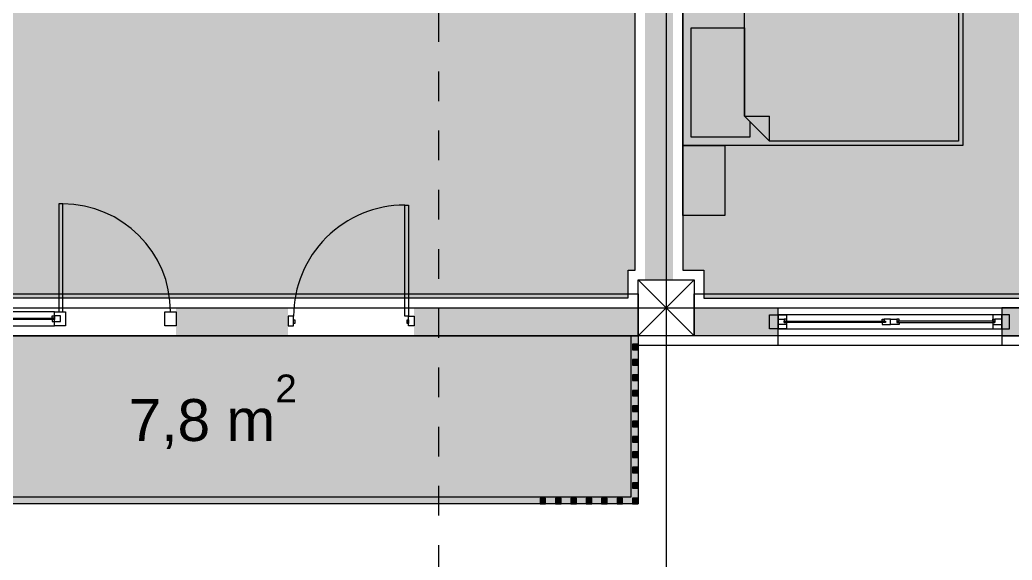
# Model space of a CAD drawing. Header units: metres. Extents: x 476297 to 476657, y 4620828 to 4621206.
# Drawn here: x 476400.04 to 476407.13, y 4621024.79 to 4621028.65 of the extents above; entities that cross this region are included whole.
import ezdxf

# ---------------------------------------------------------------- set-up
doc = ezdxf.new("R2010")
doc.units = ezdxf.units.M
doc.header["$MEASUREMENT"] = 0
doc.linetypes.add('Dashed', pattern=[0.423333, 0.211667, -0.211667])
for name, color, linetype in [('2D Drafting - General_Pen_No__1', 7, 'Continuous'), ('2D Drafting - General_Pen_No__250_Pen_No__7', 7, 'Continuous'), ('2D Drafting - General_Pen_No__7_Pen_No__7', 7, 'Continuous'), ('Doors_Pen_No__7_Pen_No__7', 7, 'Continuous'), ('G-Anno-Nplt', 7, 'Continuous'), ('kar-panjara_Pen_No__7_Pen_No__7', 7, 'Continuous'), ('New2D Drafting - General_Pen_No__30_Pen_No__9_Pen_No__9', 7, 'Continuous'), ('NewDoors_Pen_No__7_Pen_No__7', 7, 'Continuous'), ('NewR03_Nakveti', 7, 'Continuous'), ('Newreg_nak', 7, 'Continuous'), ('Newshenobebi', 7, 'Continuous'), ('zoma', 7, 'Continuous'), ('zoma_Pen_No__5', 7, 'Continuous')]:
    doc.layers.add(name, color=color, linetype=linetype)
doc.styles.add('GENERATED_STYLE_1', font='arial.ttf')
doc.styles.add('GENERATED_STYLE_2', font='arial.ttf')
doc.dimstyles.new('GENERATED_STYLE__1', dxfattribs={"dimtxt": 0.2, "dimasz": 0.064421, "dimexe": 0.18, "dimexo": 0.003, "dimgap": 0.09, "dimtad": 1, "dimtih": 1, "dimtoh": 1, "dimzin": 0, "dimdsep": 46, "dimtxsty": 'GENERATED_STYLE_2', "dimblk": 'ARROWHEAD_2', "dimblk1": 'ARROWHEAD_2', "dimblk2": 'ARROWHEAD_2', "dimcen": 0.09, "dimclrd": 142, "dimclre": 142, "dimclrt": 142, "dimadec": 0, "dimazin": 0, "dimtfac": 1, "dimtdec": 4, "dimtmove": 0, "dimatfit": 3, "dimfxl": 1, "dimtolj": 1, "dimtzin": 0, "dimarcsym": 0})
doc.dimstyles.new('GENERATED_STYLE__8', dxfattribs={"dimtxt": 0.15, "dimasz": 0.064421, "dimexe": 0.18, "dimexo": 0.003, "dimgap": 0.09, "dimtad": 1, "dimtih": 1, "dimtoh": 1, "dimzin": 0, "dimdsep": 46, "dimtxsty": 'GENERATED_STYLE_2', "dimblk": 'ARROWHEAD_2', "dimblk1": 'ARROWHEAD_2', "dimblk2": 'ARROWHEAD_2', "dimcen": 0.09, "dimclrd": 142, "dimclre": 142, "dimclrt": 142, "dimadec": 0, "dimazin": 0, "dimtfac": 1, "dimtdec": 4, "dimtmove": 0, "dimatfit": 3, "dimfxl": 1, "dimtolj": 1, "dimtzin": 0, "dimarcsym": 0})

# ---------------------------------------------------------------- blocks, each defined once
blk = doc.blocks.new('Bed Layout 23')
at = {"layer": 'NewR03_Nakveti', "color": 7, "linetype": 'Continuous', "lineweight": 0}
for p, q in [((-0.9, 0), (-1.4, 0)), ((-1.4, 0), (-1.4, -0.3)), ((-0.9, -0.3), (-0.9, 0)), ((0.9, 0), (-0.9, 0)), ((-0.9, 0), (-0.9, -2)), ((1.4, 0), (0.9, 0)), ((0.9, 0), (0.9, -0.3)), ((0.9, -2), (0.9, 0)), ((1.4, -0.3), (1.4, 0)), ((-1.4, -0.3), (-0.9, -0.3)), ((0.9, -0.3), (1.4, -0.3)), ((-0.69, -0.44), (-0.87, -0.62)), ((0, -0.44), (-0.69, -0.44)), ((-0.69, -0.44), (-0.69, -0.62)), ((0.69, -0.44), (0, -0.44)), ((0.87, -0.62), (0.69, -0.44)), ((0.69, -0.44), (0.69, -0.62)), ((-0.87, -0.62), (-0.87, -1.97)), ((-0.87, -0.62), (-0.69, -0.62)), ((0.87, -0.62), (0.69, -0.62)), ((0.87, -1.97), (0.87, -0.62)), ((-0.87, -1.97), (0, -1.97)), ((0, -1.97), (0.87, -1.97)), ((-0.9, -2), (0.9, -2))]:
    blk.add_line(p, q, dxfattribs=at)
at = {"layer": 'NewR03_Nakveti', "color": 7, "linetype": 'Continuous', "lineweight": 0, "flags": 128}
for points in [[(-0.06, -0.44), (-0.06, -0.06), (-0.84, -0.06), (-0.84, -0.48), (-0.73, -0.48), (-0.69, -0.44)], [(0.69, -0.44), (0.73, -0.48), (0.84, -0.48), (0.84, -0.06), (0.06, -0.06), (0.06, -0.44)]]:
    blk.add_lwpolyline(points, close=True, dxfattribs=at)
blk = doc.blocks.new('*D251', base_point=(476844.5271, 4621385.791))
at = {"layer": 'zoma', "color": 142, "linetype": 'Continuous', "lineweight": 0, "transparency": 16777216}
for p, q in [((476390.6803, 4621023.5571), (476390.6314, 4621023.4724)), ((476390.6558, 4621023.4512), (476390.6558, 4621023.5783)), ((476432.4314, 4621023.4724), (476432.4803, 4621023.5571)), ((476432.4558, 4621023.4512), (476432.4558, 4621023.5783)), ((476390.6144, 4621023.5148), (476390.6558, 4621023.5148)), ((476390.6558, 4621023.5148), (476432.4558, 4621023.5148)), ((476432.4558, 4621023.5148), (476432.4973, 4621023.5148))]:
    blk.add_line(p, q, dxfattribs=at)
at = {"layer": 'zoma', "color": 142, "lineweight": 0, "transparency": 16777216, "insert": (476411.2139, 4621023.5548), "char_height": 0.2, "attachment_point": 7, "style": 'GENERATED_STYLE_2'}
blk.add_mtext('\\A1;{\\pql;\\fArial CYR|b0|i0|c204|p34;41,80}', dxfattribs=at)
blk = doc.blocks.new('ARROWHEAD_2')
at = {"color": 0, "linetype": 'Continuous', "lineweight": 0}
for p, q in [((0, 0), (-1, 0)), ((-0.38, -0.66), (0.38, 0.66))]:
    blk.add_line(p, q, dxfattribs=at)
blk = doc.blocks.new('*D861', base_point=(476844.5271, 4621385.791))
at = {"layer": 'zoma', "color": 142, "linetype": 'Continuous', "lineweight": 0, "transparency": 16777216}
for p, q in [((476401.7799, 4621078.3744), (476401.7309, 4621078.2897)), ((476401.7554, 4621078.2685), (476401.7554, 4621078.3956)), ((476403.1799, 4621078.3744), (476403.1309, 4621078.2897)), ((476403.1554, 4621078.2685), (476403.1554, 4621078.3956)), ((476401.7139, 4621078.332), (476401.7554, 4621078.332)), ((476401.7554, 4621078.332), (476403.1554, 4621078.332))]:
    blk.add_line(p, q, dxfattribs=at)
at = {"layer": 'zoma', "color": 142, "lineweight": 0, "transparency": 16777216, "char_height": 0.15, "attachment_point": 7, "style": 'GENERATED_STYLE_2'}
for s, insert in [('\\A1;{\\pql;\\fArial CYR|b0|i0|c204|p34;0,10}', (476403.0058, 4621078.572)), ('\\A1;{\\pql;\\fArial CYR|b0|i0|c204|p34;1,40}', (476402.2559, 4621078.362))]:
    blk.add_mtext(s, dxfattribs=dict(at, insert=insert))
blk = doc.blocks.new('*D862', base_point=(476844.5271, 4621385.791))
at = {"layer": 'zoma', "color": 142, "linetype": 'Continuous', "lineweight": 0, "transparency": 16777216}
for p, q in [((476403.1799, 4621078.3744), (476403.1309, 4621078.2897)), ((476403.1554, 4621078.2685), (476403.1554, 4621078.3956)), ((476403.2797, 4621078.3744), (476403.2307, 4621078.2897)), ((476403.2552, 4621078.2685), (476403.2552, 4621078.3956)), ((476403.1554, 4621078.332), (476403.2552, 4621078.332))]:
    blk.add_line(p, q, dxfattribs=at)
blk = doc.blocks.new('*D863', base_point=(476844.5271, 4621385.791))
at = {"layer": 'zoma', "color": 142, "linetype": 'Continuous', "lineweight": 0, "transparency": 16777216}
for p, q in [((476403.2797, 4621078.3744), (476403.2307, 4621078.2897)), ((476403.2552, 4621078.2685), (476403.2552, 4621078.3956)), ((476404.6309, 4621078.2897), (476404.6799, 4621078.3744)), ((476404.6554, 4621078.2685), (476404.6554, 4621078.3956)), ((476403.2552, 4621078.332), (476404.6554, 4621078.332)), ((476404.6554, 4621078.332), (476404.6968, 4621078.332))]:
    blk.add_line(p, q, dxfattribs=at)
at = {"layer": 'zoma', "color": 142, "lineweight": 0, "transparency": 16777216, "insert": (476403.7558, 4621078.362), "char_height": 0.15, "attachment_point": 7, "style": 'GENERATED_STYLE_2'}
blk.add_mtext('\\A1;{\\pql;\\fArial CYR|b0|i0|c204|p34;1,40}', dxfattribs=at)
blk = doc.blocks.new('*D867', base_point=(476844.5271, 4621385.791))
at = {"layer": 'zoma', "color": 142, "linetype": 'Continuous', "lineweight": 0, "transparency": 16777216}
for p, q in [((476401.7554, 4621115.9964), (476401.7554, 4621116.1236)), ((476403.1554, 4621115.9964), (476403.1554, 4621116.1236)), ((476401.7139, 4621116.06), (476401.7554, 4621116.06)), ((476401.7799, 4621116.1024), (476401.7309, 4621116.0176)), ((476401.7554, 4621116.06), (476403.1554, 4621116.06)), ((476403.1799, 4621116.1024), (476403.1309, 4621116.0176))]:
    blk.add_line(p, q, dxfattribs=at)
at = {"layer": 'zoma', "color": 142, "lineweight": 0, "transparency": 16777216, "char_height": 0.15, "attachment_point": 7, "style": 'GENERATED_STYLE_2'}
for s, insert in [('\\A1;{\\pql;\\fArial CYR|b0|i0|c204|p34;0,10}', (476403.0058, 4621116.3)), ('\\A1;{\\pql;\\fArial CYR|b0|i0|c204|p34;1,40}', (476402.2559, 4621116.09))]:
    blk.add_mtext(s, dxfattribs=dict(at, insert=insert))
blk = doc.blocks.new('*D868', base_point=(476844.5271, 4621385.791))
at = {"layer": 'zoma', "color": 142, "linetype": 'Continuous', "lineweight": 0, "transparency": 16777216}
for p, q in [((476403.1554, 4621115.9964), (476403.1554, 4621116.1236)), ((476403.2552, 4621115.9964), (476403.2552, 4621116.1236)), ((476403.1799, 4621116.1024), (476403.1309, 4621116.0176)), ((476403.1554, 4621116.06), (476403.2552, 4621116.06)), ((476403.2797, 4621116.1024), (476403.2307, 4621116.0176))]:
    blk.add_line(p, q, dxfattribs=at)
blk = doc.blocks.new('*D869', base_point=(476844.5271, 4621385.791))
at = {"layer": 'zoma', "color": 142, "linetype": 'Continuous', "lineweight": 0, "transparency": 16777216}
for p, q in [((476403.2552, 4621115.9964), (476403.2552, 4621116.1236)), ((476404.6554, 4621115.9964), (476404.6554, 4621116.1236)), ((476403.2797, 4621116.1024), (476403.2307, 4621116.0176)), ((476403.2552, 4621116.06), (476404.6554, 4621116.06)), ((476404.6309, 4621116.0176), (476404.6799, 4621116.1024)), ((476404.6554, 4621116.06), (476404.6968, 4621116.06))]:
    blk.add_line(p, q, dxfattribs=at)
at = {"layer": 'zoma', "color": 142, "lineweight": 0, "transparency": 16777216, "insert": (476403.7558, 4621116.09), "char_height": 0.15, "attachment_point": 7, "style": 'GENERATED_STYLE_2'}
blk.add_mtext('\\A1;{\\pql;\\fArial CYR|b0|i0|c204|p34;1,40}', dxfattribs=at)

msp = doc.modelspace()

# ---------------------------------------------------------------- hatches: boundary and pattern name
at = {"layer": '2D Drafting - General_Pen_No__250_Pen_No__7', "linetype": 'Continuous', "lineweight": 0}
for points in [[(476404.7054, 4621026.7926), (476404.7054, 4621033.0426), (476404.5054, 4621033.0426), (476404.5054, 4621026.7926)], [(476401.1558, 4621026.5926), (476401.1558, 4621026.3926), (476401.9558, 4621026.3926), (476401.9558, 4621026.5926)], [(476402.8558, 4621026.3926), (476404.4558, 4621026.3926), (476404.4558, 4621026.5926), (476402.8558, 4621026.5926)], [(476405.4558, 4621026.5926), (476405.4558, 4621026.3926), (476404.8558, 4621026.3926), (476404.8558, 4621026.5926)], [(476407.0558, 4621026.5926), (476407.0558, 4621026.3926), (476408.0558, 4621026.3926), (476408.0558, 4621026.5926)]]:
    msp.add_hatch(color=7, dxfattribs=at).paths.add_polyline_path(points)
at = {"layer": 'G-Anno-Nplt', "linetype": 'Continuous', "lineweight": 0}
for color, points in [(167, [(476404.4354, 4621032.9726), (476402.0355, 4621032.9726), (476402.0355, 4621035.0726), (476400.8855, 4621035.0726), (476400.8855, 4621035.1426), (476398.596, 4621035.1426), (476398.596, 4621034.7426), (476397.8558, 4621034.7426), (476397.8558, 4621033.6926), (476397.9558, 4621033.6926), (476397.9558, 4621033.447), (476398.0258, 4621033.447), (476398.0258, 4621033.2226), (476397.9258, 4621033.2226), (476397.9258, 4621026.8626), (476398.0258, 4621026.8626), (476398.0258, 4621026.6635), (476404.3858, 4621026.6635), (476404.3858, 4621026.8626), (476404.4354, 4621026.8626)]), (167, [(476404.7052, 4621032.7524), (476404.7052, 4621030.8362), (476404.7754, 4621030.8362), (476404.7754, 4621026.8626), (476404.9258, 4621026.8626), (476404.9258, 4621026.6627), (476407.7858, 4621026.6627), (476407.7858, 4621028.2626), (476411.3858, 4621028.2626), (476411.3858, 4621033.2226), (476411.2858, 4621033.2226), (476411.2858, 4621033.7626), (476411.3858, 4621033.7626), (476411.3858, 4621034.6324), (476410.9858, 4621034.6324), (476410.9858, 4621035.0726), (476404.7754, 4621035.0726), (476404.7754, 4621033.8626), (476404.8758, 4621033.8626), (476404.8758, 4621033.4746), (476405.1058, 4621033.4746), (476405.1058, 4621032.7524), (476404.7754, 4621032.7524)]), (46, [(476404.4558, 4621026.3926), (476404.4558, 4621025.1926), (476397.9558, 4621025.1926), (476397.9558, 4621026.3926)])]:
    msp.add_hatch(color=color, dxfattribs=at).paths.add_polyline_path(points)
at = {"layer": 'New2D Drafting - General_Pen_No__30_Pen_No__9_Pen_No__9', "linetype": 'Continuous', "lineweight": 0}
for points in [[(476404.4558, 4621026.3326), (476404.4158, 4621026.3326), (476404.4158, 4621026.2926), (476404.4558, 4621026.2926)], [(476404.4558, 4621026.2226), (476404.4158, 4621026.2226), (476404.4158, 4621026.1826), (476404.4558, 4621026.1826)], [(476404.4558, 4621026.1126), (476404.4158, 4621026.1126), (476404.4158, 4621026.0726), (476404.4558, 4621026.0726)], [(476404.4558, 4621026.0026), (476404.4158, 4621026.0026), (476404.4158, 4621025.9626), (476404.4558, 4621025.9626)], [(476404.4558, 4621025.8926), (476404.4158, 4621025.8926), (476404.4158, 4621025.8526), (476404.4558, 4621025.8526)], [(476404.4558, 4621025.7826), (476404.4158, 4621025.7826), (476404.4158, 4621025.7426), (476404.4558, 4621025.7426)], [(476404.4558, 4621025.6726), (476404.4158, 4621025.6726), (476404.4158, 4621025.6326), (476404.4558, 4621025.6326)], [(476404.4558, 4621025.5626), (476404.4158, 4621025.5626), (476404.4158, 4621025.5226), (476404.4558, 4621025.5226)], [(476404.4558, 4621025.4526), (476404.4158, 4621025.4526), (476404.4158, 4621025.4126), (476404.4558, 4621025.4126)], [(476404.4558, 4621025.3426), (476404.4158, 4621025.3426), (476404.4158, 4621025.3026), (476404.4558, 4621025.3026)], [(476403.7958, 4621025.1926), (476403.7958, 4621025.2326), (476403.7558, 4621025.2326), (476403.7558, 4621025.1926)], [(476403.9058, 4621025.1926), (476403.9058, 4621025.2326), (476403.8658, 4621025.2326), (476403.8658, 4621025.1926)], [(476404.0158, 4621025.1926), (476404.0158, 4621025.2326), (476403.9758, 4621025.2326), (476403.9758, 4621025.1926)], [(476404.1258, 4621025.1926), (476404.1258, 4621025.2326), (476404.0858, 4621025.2326), (476404.0858, 4621025.1926)], [(476404.2358, 4621025.1926), (476404.2358, 4621025.2326), (476404.1958, 4621025.2326), (476404.1958, 4621025.1926)], [(476404.3458, 4621025.1926), (476404.3458, 4621025.2326), (476404.3058, 4621025.2326), (476404.3058, 4621025.1926)], [(476404.4558, 4621025.1926), (476404.4558, 4621025.2326), (476404.4158, 4621025.2326), (476404.4158, 4621025.1926)]]:
    msp.add_hatch(color=255, dxfattribs=at).paths.add_polyline_path(points)

# ---------------------------------------------------------------- linework, layer by layer
at = {"layer": '2D Drafting - General_Pen_No__1', "color": 7, "linetype": 'Continuous', "lineweight": 0}
for p, q in [((476404.4558, 4621026.3926), (476404.8558, 4621026.7926)), ((476404.8558, 4621026.3926), (476404.4558, 4621026.7926))]:
    msp.add_line(p, q, dxfattribs=at)
at = {"layer": '2D Drafting - General_Pen_No__1', "color": 7, "linetype": 'Continuous', "lineweight": 0, "flags": 128}
for points in [[(476404.8558, 4621026.3926), (476404.4558, 4621026.3926), (476404.4558, 4621026.7926), (476404.8558, 4621026.7926)], [(476404.4558, 4621026.3926), (476397.9558, 4621026.3926), (476397.9558, 4621026.6926), (476404.4558, 4621026.6926)], [(476411.3558, 4621026.3926), (476404.8558, 4621026.3926), (476404.8558, 4621026.6926), (476411.3558, 4621026.6926)]]:
    msp.add_lwpolyline(points, close=True, dxfattribs=at)
at = {"layer": '2D Drafting - General_Pen_No__250_Pen_No__7', "color": 7, "linetype": 'Continuous', "lineweight": 0, "flags": 128}
msp.add_lwpolyline([(476407.0558, 4621026.5926), (476407.0558, 4621026.3926), (476408.0558, 4621026.3926), (476408.0558, 4621026.5926)], close=True, dxfattribs=at)
at = {"layer": '2D Drafting - General_Pen_No__7_Pen_No__7', "color": 7, "linetype": 'Continuous', "lineweight": 0, "flags": 128}
msp.add_lwpolyline([(476399.6358, 4621026.4649), (476400.2858, 4621026.4649), (476400.2858, 4621026.5649), (476399.6358, 4621026.5648)], close=True, dxfattribs=at)
at = {"layer": '2D Drafting - General_Pen_No__7_Pen_No__7', "color": 7, "linetype": 'Continuous', "lineweight": 0}
for centre, radius, start, end in [((476400.3455, 4621026.5649), 0.7703, 0.00572, 90.00254), ((476402.7897, 4621026.5327), 0.7943, 89.99852, 180.0002)]:
    msp.add_arc(centre, radius, start, end, dxfattribs=at)
at = {"layer": 'Doors_Pen_No__7_Pen_No__7', "color": 7, "linetype": 'Continuous', "lineweight": 0, "flags": 128}
for points in [[(476400.3188, 4621026.5649), (476400.3455, 4621026.5649), (476400.3455, 4621027.3352), (476400.3188, 4621027.3352)], [(476402.8163, 4621026.5327), (476402.7897, 4621026.5327), (476402.7897, 4621027.327), (476402.8163, 4621027.327)], [(476401.9558, 4621026.465), (476401.9953, 4621026.465), (476401.9953, 4621026.5327), (476401.9558, 4621026.5327)], [(476402.8558, 4621026.465), (476402.8163, 4621026.465), (476402.8163, 4621026.5327), (476402.8558, 4621026.5327)], [(476402.0042, 4621026.4794), (476401.9953, 4621026.4794), (476401.9953, 4621026.5061), (476402.0042, 4621026.5061)], [(476402.8163, 4621026.4794), (476402.8074, 4621026.4794), (476402.8074, 4621026.5061), (476402.8163, 4621026.5061)]]:
    msp.add_lwpolyline(points, close=True, dxfattribs=at)
at = {"layer": 'G-Anno-Nplt', "color": 7, "linetype": 'Continuous', "lineweight": 0, "flags": 128}
for points in [[(476404.4354, 4621032.9726), (476402.0355, 4621032.9726), (476402.0355, 4621035.0726), (476400.8855, 4621035.0726), (476400.8855, 4621035.1426), (476398.596, 4621035.1426), (476398.596, 4621034.7426), (476397.8558, 4621034.7426), (476397.8558, 4621033.6926), (476397.9558, 4621033.6926), (476397.9558, 4621033.447), (476398.0258, 4621033.447), (476398.0258, 4621033.2226), (476397.9258, 4621033.2226), (476397.9258, 4621026.8626), (476398.0258, 4621026.8626), (476398.0258, 4621026.6635), (476404.3858, 4621026.6635), (476404.3858, 4621026.8626), (476404.4354, 4621026.8626)], [(476404.7052, 4621032.7524), (476404.7052, 4621030.8362), (476404.7754, 4621030.8362), (476404.7754, 4621026.8626), (476404.9258, 4621026.8626), (476404.9258, 4621026.6627), (476407.7858, 4621026.6627), (476407.7858, 4621028.2626), (476411.3858, 4621028.2626), (476411.3858, 4621033.2226), (476411.2858, 4621033.2226), (476411.2858, 4621033.7626), (476411.3858, 4621033.7626), (476411.3858, 4621034.6324), (476410.9858, 4621034.6324), (476410.9858, 4621035.0726), (476404.7754, 4621035.0726), (476404.7754, 4621033.8626), (476404.8758, 4621033.8626), (476404.8758, 4621033.4746), (476405.1058, 4621033.4746), (476405.1058, 4621032.7524), (476404.7754, 4621032.7524)], [(476404.4558, 4621026.3926), (476404.4558, 4621025.1926), (476397.9558, 4621025.1926), (476397.9558, 4621026.3926)]]:
    msp.add_lwpolyline(points, close=True, dxfattribs=at)
at = {"layer": 'kar-panjara_Pen_No__7_Pen_No__7', "color": 7, "linetype": 'Continuous', "lineweight": 0, "flags": 128}
for points in [[(476399.6358, 4621026.5198), (476400.2858, 4621026.5199), (476400.2858, 4621026.5099), (476399.6358, 4621026.5098)], [(476400.3308, 4621026.5349), (476400.2858, 4621026.5349), (476400.2858, 4621026.5199), (476400.2858, 4621026.5099), (476400.2708, 4621026.5099), (476400.2708, 4621026.4949), (476400.3308, 4621026.4949)], [(476400.2708, 4621026.5349), (476400.2858, 4621026.5349), (476400.2858, 4621026.5199), (476400.2708, 4621026.5199)], [(476400.3658, 4621026.4649), (476400.2858, 4621026.4649), (476400.2858, 4621026.5649), (476400.3658, 4621026.5649)], [(476401.1558, 4621026.4649), (476401.0758, 4621026.4649), (476401.0758, 4621026.5649), (476401.1558, 4621026.5649)], [(476405.5155, 4621026.4425), (476405.3955, 4621026.4425), (476405.3955, 4621026.5425), (476405.5155, 4621026.5425)], [(476407.0558, 4621026.5425), (476405.4558, 4621026.5425), (476405.4558, 4621026.4425), (476407.0558, 4621026.4426)], [(476405.4558, 4621026.5124), (476405.5008, 4621026.5124), (476405.5008, 4621026.4974), (476405.5008, 4621026.4874), (476405.5155, 4621026.4874), (476405.5155, 4621026.4724), (476405.4558, 4621026.4724)], [(476405.5155, 4621026.5124), (476405.5008, 4621026.5124), (476405.5008, 4621026.4974), (476405.5155, 4621026.4974)], [(476406.2604, 4621026.5124), (476406.2154, 4621026.5124), (476406.2154, 4621026.4974), (476406.2154, 4621026.4874), (476406.2004, 4621026.4874), (476406.2004, 4621026.4724), (476406.2604, 4621026.4724)], [(476406.2004, 4621026.5124), (476406.2154, 4621026.5124), (476406.2154, 4621026.4974), (476406.2004, 4621026.4974)], [(476406.2604, 4621026.5124), (476406.3054, 4621026.5124), (476406.3054, 4621026.4974), (476406.3054, 4621026.4874), (476406.3204, 4621026.4874), (476406.3204, 4621026.4724), (476406.2604, 4621026.4724)], [(476406.3204, 4621026.5124), (476406.3054, 4621026.5124), (476406.3054, 4621026.4974), (476406.3204, 4621026.4974)], [(476406.9904, 4621026.4425), (476407.1104, 4621026.4425), (476407.1104, 4621026.5425), (476406.9904, 4621026.5425)], [(476407.0558, 4621026.5124), (476407.0054, 4621026.5124), (476407.0054, 4621026.4974), (476407.0054, 4621026.4874), (476406.9904, 4621026.4874), (476406.9904, 4621026.4724), (476407.0558, 4621026.4724)], [(476406.9904, 4621026.5124), (476407.0054, 4621026.5124), (476407.0054, 4621026.4974), (476406.9904, 4621026.4974)], [(476405.5008, 4621026.4974), (476406.2247, 4621026.4974), (476406.2247, 4621026.4874), (476405.5008, 4621026.4874)], [(476407.0054, 4621026.4974), (476406.3054, 4621026.4974), (476406.3054, 4621026.4874), (476407.0054, 4621026.4874)]]:
    msp.add_lwpolyline(points, close=True, dxfattribs=at)
at = {"layer": 'New2D Drafting - General_Pen_No__30_Pen_No__9_Pen_No__9', "color": 7, "linetype": 'Continuous', "lineweight": 0, "flags": 128}
for points in [[(476404.4558, 4621026.3326), (476404.4158, 4621026.3326), (476404.4158, 4621026.2926), (476404.4558, 4621026.2926)], [(476404.4558, 4621026.2226), (476404.4158, 4621026.2226), (476404.4158, 4621026.1826), (476404.4558, 4621026.1826)], [(476404.4558, 4621026.1126), (476404.4158, 4621026.1126), (476404.4158, 4621026.0726), (476404.4558, 4621026.0726)], [(476404.4558, 4621026.0026), (476404.4158, 4621026.0026), (476404.4158, 4621025.9626), (476404.4558, 4621025.9626)], [(476404.4558, 4621025.8926), (476404.4158, 4621025.8926), (476404.4158, 4621025.8526), (476404.4558, 4621025.8526)], [(476404.4558, 4621025.7826), (476404.4158, 4621025.7826), (476404.4158, 4621025.7426), (476404.4558, 4621025.7426)], [(476404.4558, 4621025.6726), (476404.4158, 4621025.6726), (476404.4158, 4621025.6326), (476404.4558, 4621025.6326)], [(476404.4558, 4621025.5626), (476404.4158, 4621025.5626), (476404.4158, 4621025.5226), (476404.4558, 4621025.5226)], [(476404.4558, 4621025.4526), (476404.4158, 4621025.4526), (476404.4158, 4621025.4126), (476404.4558, 4621025.4126)], [(476404.4558, 4621025.3426), (476404.4158, 4621025.3426), (476404.4158, 4621025.3026), (476404.4558, 4621025.3026)], [(476403.7958, 4621025.1926), (476403.7958, 4621025.2326), (476403.7558, 4621025.2326), (476403.7558, 4621025.1926)], [(476403.9058, 4621025.1926), (476403.9058, 4621025.2326), (476403.8658, 4621025.2326), (476403.8658, 4621025.1926)], [(476404.0158, 4621025.1926), (476404.0158, 4621025.2326), (476403.9758, 4621025.2326), (476403.9758, 4621025.1926)], [(476404.1258, 4621025.1926), (476404.1258, 4621025.2326), (476404.0858, 4621025.2326), (476404.0858, 4621025.1926)], [(476404.2358, 4621025.1926), (476404.2358, 4621025.2326), (476404.1958, 4621025.2326), (476404.1958, 4621025.1926)], [(476404.3458, 4621025.1926), (476404.3458, 4621025.2326), (476404.3058, 4621025.2326), (476404.3058, 4621025.1926)], [(476404.4558, 4621025.1926), (476404.4558, 4621025.2326), (476404.4158, 4621025.2326), (476404.4158, 4621025.1926)]]:
    msp.add_lwpolyline(points, close=True, dxfattribs=at)
at = {"layer": 'NewDoors_Pen_No__7_Pen_No__7', "color": 7, "linetype": 'Continuous', "lineweight": 0, "flags": 128}
msp.add_lwpolyline([(476398.6558, 4621025.2426), (476404.4058, 4621025.2426), (476404.4058, 4621026.3926)], dxfattribs=at)
at = {"layer": 'Newreg_nak', "color": 7, "linetype": 'Continuous', "lineweight": 0, "flags": 128}
msp.add_lwpolyline([(476407.0558, 4621026.5926), (476407.0558, 4621026.3225), (476405.4558, 4621026.3225), (476405.4558, 4621026.5926)], close=True, dxfattribs=at)
msp.add_lwpolyline([(476408.0558, 4621026.3926), (476408.0558, 4621026.3227), (476404.4558, 4621026.3226)], dxfattribs=at)
msp.add_lwpolyline([(476408.0558, 4621026.3926), (476408.0558, 4621026.3227), (476404.4558, 4621026.3226)], dxfattribs=at)
at = {"layer": 'Newshenobebi', "color": 1, "linetype": 'Dashed', "lineweight": 0}
msp.add_lwpolyline([(476403.0319, 4621023.8376), (476403.0319, 4621048.6665)], dxfattribs=at)
at = {"layer": 'zoma_Pen_No__5', "color": 5, "linetype": 'Continuous', "lineweight": 0}
for p, q in [((476404.6558, 4621047.6022), (476404.6558, 4621022.8914)), ((476386.7753, 4621026.5926), (476436.6617, 4621026.5926)), ((476386.7753, 4621026.5926), (476436.6617, 4621026.5926))]:
    msp.add_line(p, q, dxfattribs=at)

# ---------------------------------------------------------------- block references
at = {"layer": 'NewR03_Nakveti', "color": 7, "linetype": 'Continuous', "lineweight": 0, "xscale": -1, "rotation": 90.00298075481847}
msp.add_blockref('Bed Layout 23', (476404.7753, 4621028.6536), dxfattribs=at)

# ---------------------------------------------------------------- texts
at = {"layer": 'G-Anno-Nplt', "color": 7, "lineweight": 0, "insert": (476400.8164, 4621025.5847), "char_height": 0.3, "attachment_point": 7, "style": 'GENERATED_STYLE_1'}
msp.add_mtext('{\\fArial|b0|i0|c0|p34;7,8 m{\\H0.66x;\\S2^  ;}}', dxfattribs=at)

# ---------------------------------------------------------------- dimensions: what is measured, and where the dimension line sits
at = {"layer": 'zoma', "color": 142, "linetype": 'Continuous', "lineweight": 0}
for base, p1, p2, dimstyle, picture, middle in [((476403.1554, 4621116.06), (476401.7554, 4620877.5792), (476403.1554, 4620877.2187), 'GENERATED_STYLE__8', '*D867', (476402.4507, 4621116.165)), ((476403.2552, 4621116.06), (476403.1554, 4620877.2187), (476403.2552, 4620877.2047), 'GENERATED_STYLE__8', '*D868', (476403.2006, 4621116.375)), ((476404.6554, 4621116.06), (476403.2552, 4620877.2047), (476404.6554, 4620878.9658), 'GENERATED_STYLE__8', '*D869', (476403.9506, 4621116.165)), ((476403.1554, 4621078.332), (476401.7554, 4620877.5792), (476403.1554, 4620877.2187), 'GENERATED_STYLE__8', '*D861', (476402.4507, 4621078.437)), ((476403.2552, 4621078.332), (476403.1554, 4620877.2187), (476403.2552, 4620877.2047), 'GENERATED_STYLE__8', '*D862', (476403.2006, 4621078.647)), ((476404.6554, 4621078.332), (476403.2552, 4620877.2047), (476404.6554, 4620878.9658), 'GENERATED_STYLE__8', '*D863', (476403.9506, 4621078.437)), ((476432.4558, 4621023.5148), (476390.6558, 4621025.308), (476432.4558, 4621025.308), 'GENERATED_STYLE__1', '*D251', (476411.5499, 4621023.6548))]:
    dim = msp.add_linear_dim(base=base, p1=p1, p2=p2, dimstyle=dimstyle, dxfattribs=at)
    dim.commit()
    dim.dimension.update_dxf_attribs({"geometry": picture, "text_midpoint": middle, "dimtype": 160})

doc.saveas('drawing.dxf')
